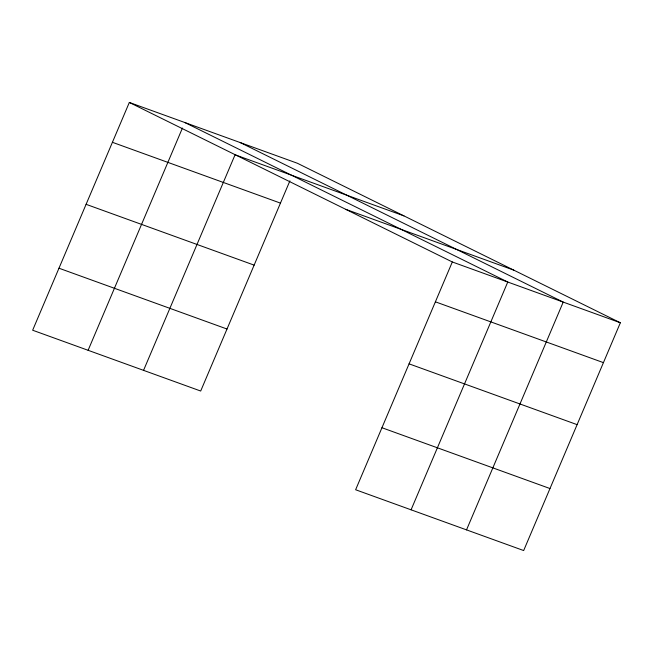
<?xml version="1.0" encoding="UTF-8"?>
<svg xmlns="http://www.w3.org/2000/svg" width="653" height="653" viewBox="0 0 653 653"><rect width="100%" height="100%" fill="white"/><g stroke="black" fill="none" stroke-linecap="round" stroke-linejoin="round"><path stroke-width="0.98" d="M129.335 102.448L452.309 261.967L355.624 489.75L523.665 550.552L620.35 322.77L297.376 163.25L129.335 102.448L32.65 330.23L200.691 391.033L289.899 180.865M88.106 350.294L182.432 128.07M143.554 370.357L235.129 154.63M411.072 509.813L507.765 282.031L184.791 122.511M466.528 529.877L563.221 302.094L240.247 142.574M235.921 155.088L403.962 215.89M345.731 209.327L513.772 270.13M452.309 261.967L620.35 322.77M112.422 142.305L280.455 203.116M435.388 301.825L603.429 362.635M86.098 204.324L254.131 265.126M409.064 363.843L577.105 424.646M58.974 268.212L227.015 329.022M381.948 427.731L549.989 488.542"/></g></svg>
